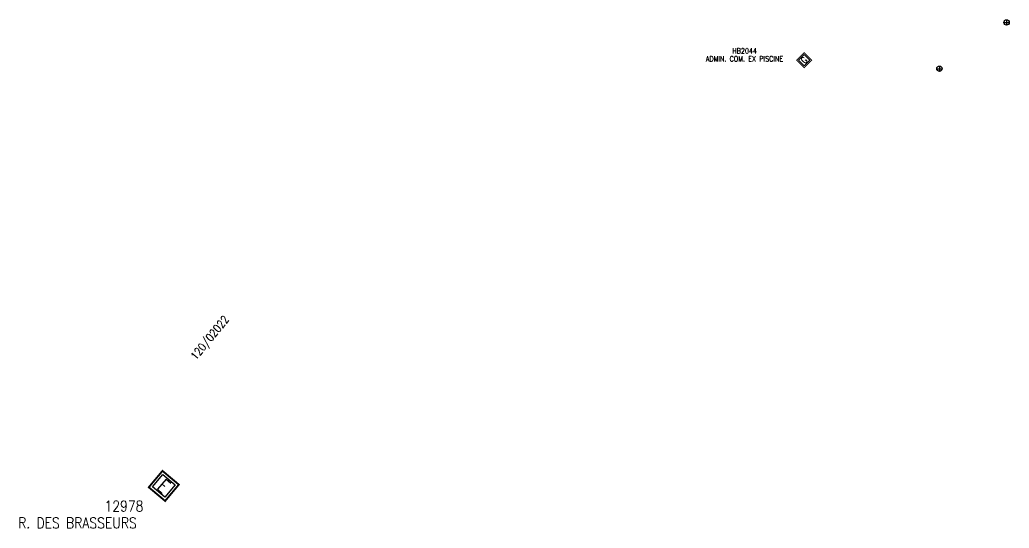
# Model space of a CAD drawing. Header units: millimetres. Extents: x 134257 to 134993, y 131000 to 131998.
# Drawn here: x 134807.3 to 134992.8, y 131061.4 to 131156.7 of the extents above; entities that cross this region are included whole.
import ezdxf
from ezdxf.enums import TextEntityAlignment as Align

# ---------------------------------------------------------------- set-up
doc = ezdxf.new("R2010")
doc.units = ezdxf.units.MM
doc.layers.get('0').update_dxf_attribs({"linetype": 'CONTINUOUS'})
for name, color, linetype in [('BR12', 7, 'CONTINUOUS'), ('G_210', 7, 'CONTINUOUS'), ('M_200', 7, 'CONTINUOUS'), ('W0471', 7, 'CONTINUOUS')]:
    doc.layers.add(name, color=color, linetype=linetype)
doc.styles.add('G_ROMANS', font='ROMANS.SHX', dxfattribs={"width": 0.75})
doc.styles.add('M_ROMANS', font='ROMANS.shx', dxfattribs={"width": 0.75})
doc.styles.get("Standard").update_dxf_attribs({"font": 'romans.shx', "width": 0.85})

# ---------------------------------------------------------------- blocks, each defined once
blk = doc.blocks.new('G_210_17')
at = {"color": 0, "linetype": 'Continuous', "const_width": 0.35, "flags": 128}
blk.add_lwpolyline([(2, 2), (2, -2), (-2, -2), (-2, 2)], close=True, dxfattribs=at)
at = {"color": 0, "linetype": 'Continuous'}
blk.add_lwpolyline([(-1.5, 1.5), (1.5, 1.5), (1.5, -1.5), (-1.5, -1.5)], close=True, dxfattribs=at)
at = {"color": 0, "linetype": 'Continuous', "style": 'G_ROMANS', "width": 0.75}
blk.add_text('G', height=2.5, dxfattribs=at).set_placement((0, 0), align=Align.MIDDLE_CENTER)
for tag, height, p in [('NUM', 4, (0, 14)), ('NOM', 4, (0, 9)), ('BCL', 3, (0, 5))]:
    blk.add_attdef(tag, text='', height=height, dxfattribs=at).set_placement(p, align=Align.MIDDLE)
at = {"color": 0, "linetype": 'Continuous', "style": 'G_ROMANS', "width": 0.75, "flags": 3}
for tag, p in [('DEF_COUP', (0.14, -7.61)), ('DEF_LEG', (0.14, -5.11)), ('DEF_TYPE', (0.14, -10.11))]:
    blk.add_attdef(tag, text='', height=1.2, dxfattribs=at).set_placement(p, align=Align.MIDDLE)
blk = doc.blocks.new('BR1209')
at = {"color": 0, "linetype": 'Continuous', "flags": 128}
for points in [[(-0.5, 0), (0.5, 0)], [(0, 0.5), (0, -0.5)]]:
    blk.add_lwpolyline(points, dxfattribs=at)
at = {"color": 0, "linetype": 'Continuous'}
blk.add_circle((0, 0), 0.5, dxfattribs=at)
at = {"color": 0, "linetype": 'Continuous', "width": 0.75}
blk.add_attdef('NUM', text='', height=1.2, dxfattribs=at).set_placement((0, 2), align=Align.MIDDLE)
at = {"color": 0, "linetype": 'Continuous', "width": 0.75, "flags": 3}
for tag, p in [('DEF_LEG', (0, -10)), ('DEF_COUP', (0, -12.5)), ('DEF_TYPE', (0, -15))]:
    blk.add_attdef(tag, text='', height=1.2, dxfattribs=at).set_placement(p, align=Align.MIDDLE)
blk = doc.blocks.new('M_200_59')
at = {"layer": 'M_200', "color": 0, "linetype": 'Continuous', "const_width": 0.35, "flags": 128}
blk.add_lwpolyline([(4, 4), (4, 0), (0, 0), (0, 4)], close=True, dxfattribs=at)
at = {"layer": 'M_200', "color": 0, "linetype": 'Continuous'}
blk.add_lwpolyline([(0.5, 3.5), (3.5, 3.5), (3.5, 0.5), (0.5, 0.5)], close=True, dxfattribs=at)
at = {"layer": 'M_200', "insert": (2, 2), "char_height": 2.5, "width": 4, "attachment_point": 5}
blk.add_mtext('E', dxfattribs=at)
at = {"layer": 'M_200', "color": 0, "linetype": 'Continuous', "width": 0.85}
for tag, p in [('NUM', (2, 17.06)), ('NOM', (2, 10.65))]:
    blk.add_attdef(tag, text='', height=4, dxfattribs=at).set_placement(p, align=Align.MIDDLE)
at = {"layer": 'M_200', "color": 0, "linetype": 'Continuous', "style": 'M_ROMANS', "width": 0.75, "flags": 3}
for tag, p in [('DEF_LEG', (1.87, -2.99)), ('DEF_COUP', (1.87, -5.49)), ('DEF_TYPE', (1.87, -7.99))]:
    blk.add_attdef(tag, text='', height=1.2, dxfattribs=at).set_placement(p, align=Align.MIDDLE)

msp = doc.modelspace()

# ---------------------------------------------------------------- block references
at = {"layer": 'BR12', "color": 252}
for p in [(134992.3, 131156.24), (134979.71, 131147.57)]:
    msp.add_blockref('BR1209', p, dxfattribs=at)
at = {"layer": 'G_210'}
ref = msp.add_blockref('G_210_17', (134954.36, 131149.15), dxfattribs=dict(at, xscale=0.5, yscale=0.5, zscale=0.5, rotation=45.0202457712438))
ref.add_attrib('NUM', 'HB2044', dxfattribs={"layer": '0', "color": 0, "linetype": 'Continuous', "height": 1, "style": 'G_ROMANS', "width": 0.75}).set_placement((134943.19, 131150.91), align=Align.MIDDLE)
ref.add_attrib('NOM', 'ADMIN. COM. EX PISCINE', dxfattribs={"layer": '0', "color": 0, "linetype": 'Continuous', "height": 1, "style": 'G_ROMANS', "width": 0.75}).set_placement((134943.17, 131149.43), align=Align.MIDDLE)
at = {"layer": 'M_200'}
ref = msp.add_blockref('M_200_59', (134831.51, 131069.11), dxfattribs=dict(at, rotation=320.0376902254355))
ref.add_attrib('NUM', '12978', dxfattribs={"color": 0, "linetype": 'Continuous', "height": 2, "width": 0.85}).set_placement((134826.86, 131065.57), align=Align.MIDDLE)
ref.add_attrib('NOM', 'R. DES BRASSEURS', dxfattribs={"color": 0, "linetype": 'Continuous', "height": 2, "width": 0.85}).set_placement((134818.15, 131062.43), align=Align.MIDDLE)

# ---------------------------------------------------------------- texts
at = {"layer": 'W0471', "color": 252, "linetype": 'Continuous', "width": 0.85}
msp.add_text('120/02022', height=1.5, rotation=50.6723, dxfattribs=at).set_placement((134843, 131097.08), align=Align.MIDDLE)

doc.saveas('drawing.dxf')
